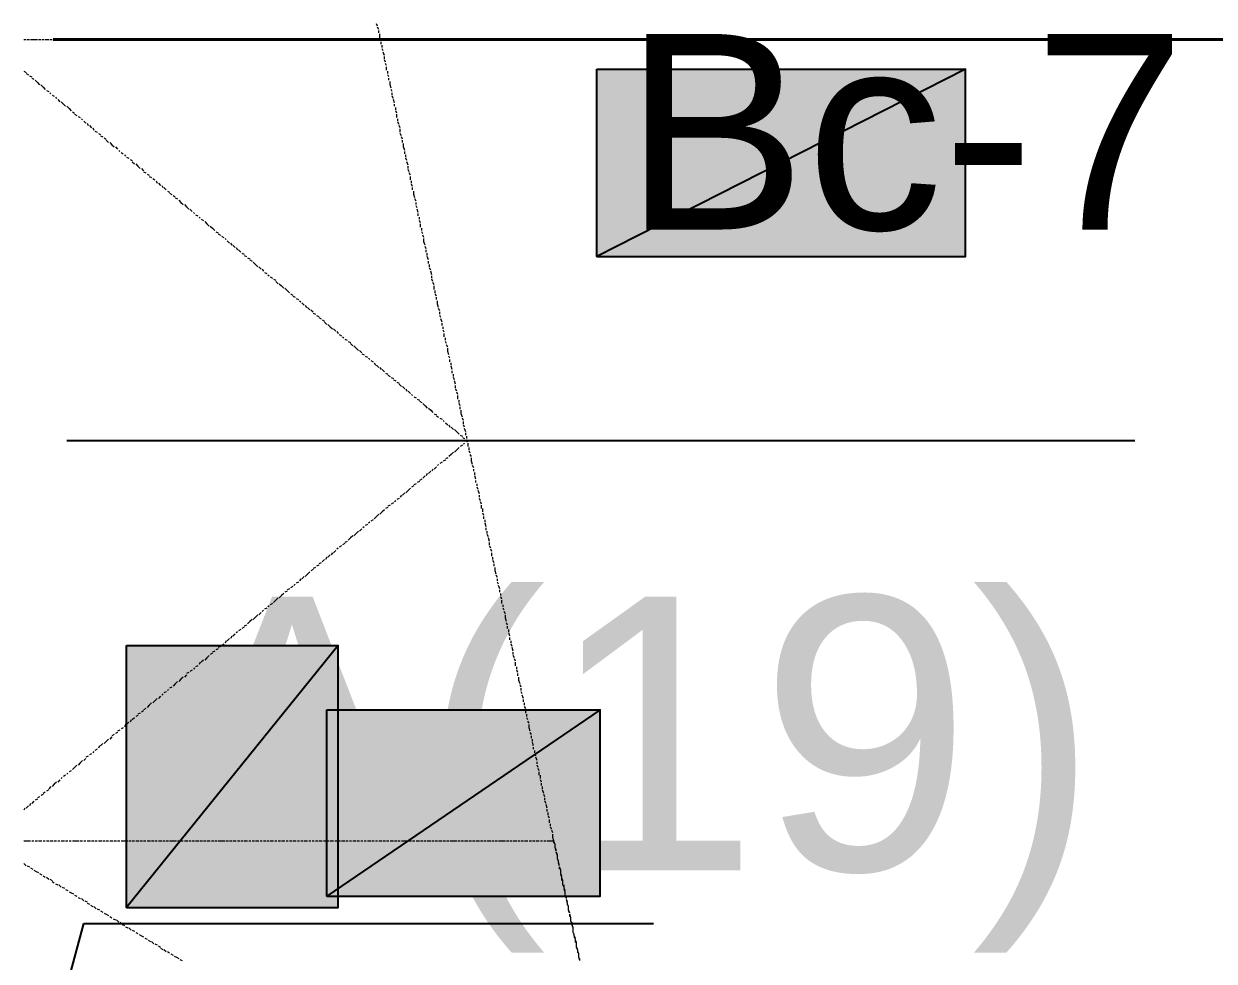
# Model space of a CAD drawing. Extents: x 0 to 604, y 0 to 420.
# Drawn here: x 80.52 to 102.81, y 359.23 to 376.79 of the extents above; entities that cross this region are included whole.
import ezdxf

# ---------------------------------------------------------------- set-up
doc = ezdxf.new("R2010")
doc.units = 0
doc.styles.add('TEYPDFCAD_TEXT', font='arial.ttf')

msp = doc.modelspace()

# ---------------------------------------------------------------- hatches: boundary and pattern name
at = {"true_color": 0xffffff}
h = msp.add_hatch(color=0, dxfattribs=at)
h.paths.add_polyline_path([(91.249, 375.941), (98.15, 375.941), (91.249, 372.428)])
h.paths.add_polyline_path([(98.15, 375.941), (91.249, 372.428), (98.15, 372.428)])
h = msp.add_hatch(color=0, dxfattribs=at)
h.paths.add_polyline_path([(82.444, 365.146), (86.402, 365.146), (82.444, 360.235)])
h.paths.add_polyline_path([(86.402, 365.146), (82.444, 360.235), (86.402, 360.235)])
h = msp.add_hatch(color=0, dxfattribs=at)
h.paths.add_polyline_path([(86.191, 363.94), (91.313, 363.94), (86.191, 360.447)])
h.paths.add_polyline_path([(91.313, 363.94), (86.191, 360.447), (91.313, 360.447)])

# ---------------------------------------------------------------- linework, layer by layer
at = {"color": 7, "lineweight": 5}
for p, q in [((87.143, 376.745), (87.122, 376.788)), ((87.164, 376.682), (87.143, 376.724)), ((80.518, 376.491), (80.56, 376.491)), ((80.581, 376.491), (80.624, 376.491)), ((80.645, 376.491), (80.708, 376.491)), ((80.708, 376.491), (80.772, 376.491)), ((80.793, 376.491), (80.835, 376.491)), ((80.857, 376.491), (80.899, 376.491)), ((80.92, 376.491), (80.984, 376.491)), ((81.005, 376.491), (81.047, 376.491)), ((81.068, 376.491), (81.111, 376.491)), ((81.132, 376.491), (81.195, 376.491)), ((81.216, 376.491), (81.259, 376.491)), ((81.28, 376.491), (81.322, 376.491)), ((81.343, 376.491), (81.407, 376.491)), ((81.428, 376.491), (81.47, 376.491)), ((81.492, 376.491), (81.534, 376.491)), ((81.555, 376.491), (81.619, 376.491)), ((81.619, 376.491), (81.682, 376.491)), ((81.703, 376.491), (81.746, 376.491)), ((81.767, 376.491), (81.809, 376.491)), ((81.83, 376.491), (81.894, 376.491)), ((81.915, 376.491), (81.957, 376.491)), ((81.978, 376.491), (82.021, 376.491)), ((82.042, 376.491), (82.105, 376.491)), ((82.127, 376.491), (82.169, 376.491)), ((82.19, 376.491), (82.232, 376.491)), ((82.254, 376.491), (82.317, 376.491)), ((82.338, 376.491), (82.381, 376.491)), ((82.402, 376.491), (82.444, 376.491)), ((82.465, 376.491), (82.529, 376.491)), ((82.529, 376.491), (82.592, 376.491)), ((82.613, 376.491), (82.656, 376.491)), ((82.677, 376.491), (82.719, 376.491)), ((82.74, 376.491), (82.804, 376.491)), ((82.825, 376.491), (82.867, 376.491)), ((82.889, 376.491), (82.931, 376.491)), ((82.952, 376.491), (83.016, 376.491)), ((83.037, 376.491), (83.079, 376.491)), ((83.1, 376.491), (83.143, 376.491)), ((83.164, 376.491), (83.227, 376.491)), ((83.248, 376.491), (83.291, 376.491)), ((83.312, 376.491), (83.354, 376.491)), ((83.375, 376.491), (83.439, 376.491)), ((83.439, 376.491), (83.502, 376.491)), ((83.524, 376.491), (83.566, 376.491)), ((83.587, 376.491), (83.629, 376.491)), ((83.651, 376.491), (83.714, 376.491)), ((83.735, 376.491), (83.778, 376.491)), ((83.799, 376.491), (83.841, 376.491)), ((83.862, 376.491), (83.926, 376.491)), ((83.947, 376.491), (83.989, 376.491)), ((84.01, 376.491), (84.053, 376.491)), ((84.074, 376.491), (84.137, 376.491)), ((84.159, 376.491), (84.201, 376.491)), ((84.222, 376.491), (84.264, 376.491)), ((84.286, 376.491), (84.349, 376.491)), ((84.349, 376.491), (84.413, 376.491)), ((84.434, 376.491), (84.476, 376.491)), ((84.497, 376.491), (84.54, 376.491)), ((84.561, 376.491), (84.624, 376.491)), ((84.645, 376.491), (84.688, 376.491)), ((84.709, 376.491), (84.751, 376.491)), ((84.772, 376.491), (84.836, 376.491)), ((84.857, 376.491), (84.899, 376.491)), ((84.921, 376.491), (84.963, 376.491)), ((84.984, 376.491), (85.048, 376.491)), ((85.069, 376.491), (85.111, 376.491)), ((85.132, 376.491), (85.175, 376.491)), ((85.196, 376.491), (85.259, 376.491)), ((85.259, 376.491), (85.323, 376.491)), ((85.344, 376.491), (85.386, 376.491)), ((85.407, 376.491), (85.45, 376.491)), ((85.471, 376.491), (85.534, 376.491)), ((85.556, 376.491), (85.598, 376.491)), ((85.619, 376.491), (85.661, 376.491)), ((85.683, 376.491), (85.746, 376.491)), ((85.767, 376.491), (85.81, 376.491)), ((85.831, 376.491), (85.873, 376.491)), ((85.894, 376.491), (85.958, 376.491)), ((85.979, 376.491), (86.021, 376.491)), ((86.042, 376.491), (86.085, 376.491)), ((86.106, 376.491), (86.169, 376.491)), ((86.169, 376.491), (86.233, 376.491)), ((86.254, 376.491), (86.296, 376.491)), ((86.318, 376.491), (86.36, 376.491)), ((86.381, 376.491), (86.445, 376.491)), ((86.466, 376.491), (86.508, 376.491)), ((86.529, 376.491), (86.572, 376.491)), ((86.593, 376.491), (86.656, 376.491)), ((86.677, 376.491), (86.72, 376.491)), ((86.741, 376.491), (86.783, 376.491)), ((86.804, 376.491), (86.868, 376.491)), ((86.889, 376.491), (86.931, 376.491)), ((86.953, 376.491), (86.995, 376.491)), ((87.016, 376.491), (87.058, 376.491)), ((87.08, 376.491), (87.143, 376.491)), ((87.164, 376.618), (87.164, 376.661)), ((87.164, 376.491), (87.207, 376.491)), ((87.185, 376.534), (87.185, 376.597)), ((87.207, 376.47), (87.185, 376.534)), ((87.207, 376.407), (87.207, 376.449)), ((87.228, 376.343), (87.228, 376.386)), ((87.249, 376.28), (87.228, 376.322)), ((87.27, 376.195), (87.249, 376.259)), ((87.27, 376.132), (87.27, 376.174)), ((87.291, 376.068), (87.27, 376.11)), ((87.312, 376.005), (87.291, 376.047)), ((80.518, 375.899), (80.56, 375.878)), ((80.56, 375.856), (80.603, 375.835)), ((80.624, 375.814), (80.666, 375.793)), ((87.312, 375.92), (87.312, 375.983)), ((87.334, 375.856), (87.334, 375.899)), ((87.355, 375.793), (87.334, 375.835)), ((80.666, 375.772), (80.708, 375.751)), ((80.73, 375.729), (80.772, 375.687)), ((80.772, 375.687), (80.814, 375.645)), ((80.835, 375.645), (80.878, 375.603)), ((80.878, 375.603), (80.92, 375.56)), ((87.355, 375.729), (87.355, 375.772)), ((87.376, 375.645), (87.376, 375.708)), ((87.397, 375.581), (87.376, 375.645)), ((80.941, 375.539), (80.984, 375.518)), ((81.005, 375.497), (81.026, 375.476)), ((81.047, 375.454), (81.089, 375.433)), ((81.111, 375.412), (81.132, 375.391)), ((81.153, 375.37), (81.195, 375.327)), ((87.418, 375.518), (87.397, 375.56)), ((87.418, 375.454), (87.418, 375.497)), ((87.439, 375.391), (87.418, 375.433)), ((87.461, 375.306), (87.439, 375.37)), ((81.216, 375.327), (81.259, 375.285)), ((81.259, 375.285), (81.301, 375.243)), ((81.322, 375.243), (81.365, 375.2)), ((81.365, 375.2), (81.407, 375.158)), ((87.461, 375.243), (87.461, 375.285)), ((87.482, 375.179), (87.482, 375.221)), ((87.503, 375.116), (87.482, 375.158)), ((81.428, 375.137), (81.47, 375.116)), ((81.47, 375.094), (81.513, 375.073)), ((81.534, 375.052), (81.576, 375.031)), ((81.597, 375.01), (81.619, 374.989)), ((81.64, 374.967), (81.682, 374.925)), ((81.703, 374.925), (81.724, 374.883)), ((87.503, 375.031), (87.503, 375.094)), ((87.524, 374.967), (87.524, 375.01)), ((87.545, 374.904), (87.524, 374.946)), ((81.746, 374.883), (81.788, 374.841)), ((81.809, 374.841), (81.83, 374.798)), ((81.851, 374.777), (81.894, 374.756)), ((81.915, 374.735), (81.957, 374.714)), ((87.566, 374.841), (87.545, 374.883)), ((87.566, 374.756), (87.566, 374.819)), ((87.588, 374.692), (87.566, 374.735)), ((81.957, 374.692), (82, 374.671)), ((82.021, 374.65), (82.063, 374.629)), ((82.063, 374.608), (82.105, 374.565)), ((82.127, 374.565), (82.169, 374.523)), ((82.169, 374.523), (82.211, 374.481)), ((82.232, 374.481), (82.275, 374.438)), ((87.609, 374.629), (87.588, 374.671)), ((87.609, 374.565), (87.609, 374.608)), ((87.63, 374.481), (87.63, 374.544)), ((87.651, 374.417), (87.63, 374.481)), ((82.296, 374.417), (82.317, 374.396)), ((82.338, 374.375), (82.381, 374.354)), ((82.402, 374.332), (82.423, 374.311)), ((82.444, 374.29), (82.486, 374.269)), ((87.651, 374.354), (87.651, 374.396)), ((87.672, 374.29), (87.672, 374.332)), ((87.693, 374.227), (87.672, 374.269)), ((82.508, 374.248), (82.55, 374.227)), ((82.55, 374.205), (82.592, 374.163)), ((82.613, 374.163), (82.656, 374.121)), ((82.656, 374.121), (82.698, 374.078)), ((82.719, 374.078), (82.762, 374.036)), ((87.715, 374.142), (87.693, 374.205)), ((87.715, 374.078), (87.715, 374.121)), ((87.736, 374.015), (87.715, 374.057)), ((82.762, 374.015), (82.804, 373.994)), ((82.825, 373.973), (82.867, 373.952)), ((82.867, 373.93), (82.91, 373.909)), ((82.931, 373.888), (82.973, 373.867)), ((82.994, 373.846), (83.016, 373.803)), ((83.037, 373.803), (83.079, 373.761)), ((87.757, 373.952), (87.736, 373.994)), ((87.757, 373.867), (87.757, 373.93)), ((87.778, 373.803), (87.778, 373.846)), ((83.1, 373.761), (83.121, 373.719)), ((83.143, 373.719), (83.185, 373.676)), ((83.206, 373.655), (83.248, 373.634)), ((83.248, 373.613), (83.291, 373.592)), ((87.799, 373.74), (87.778, 373.782)), ((87.799, 373.676), (87.799, 373.719)), ((87.82, 373.592), (87.82, 373.655)), ((87.842, 373.528), (87.82, 373.592)), ((83.312, 373.57), (83.354, 373.549)), ((83.354, 373.528), (83.397, 373.507)), ((83.418, 373.486), (83.46, 373.443)), ((83.46, 373.443), (83.502, 373.401)), ((83.524, 373.401), (83.566, 373.359)), ((83.566, 373.359), (83.608, 373.317)), ((87.863, 373.465), (87.842, 373.507)), ((87.863, 373.401), (87.863, 373.443)), ((87.884, 373.338), (87.863, 373.38)), ((83.629, 373.317), (83.672, 373.274)), ((83.693, 373.253), (83.714, 373.232)), ((83.735, 373.211), (83.778, 373.19)), ((83.799, 373.168), (83.82, 373.147)), ((87.905, 373.253), (87.884, 373.317)), ((87.905, 373.19), (87.905, 373.232)), ((87.926, 373.126), (87.926, 373.168)), ((83.841, 373.126), (83.883, 373.105)), ((83.905, 373.084), (83.947, 373.041)), ((83.947, 373.041), (83.989, 372.999)), ((84.01, 372.999), (84.053, 372.957)), ((84.053, 372.957), (84.095, 372.914)), ((87.947, 373.062), (87.926, 373.105)), ((87.947, 372.978), (87.947, 373.041)), ((87.969, 372.914), (87.969, 372.957)), ((84.116, 372.893), (84.159, 372.872)), ((84.159, 372.851), (84.201, 372.83)), ((84.222, 372.808), (84.264, 372.787)), ((84.286, 372.766), (84.307, 372.745)), ((84.328, 372.724), (84.37, 372.682)), ((87.99, 372.851), (87.969, 372.893)), ((88.011, 372.787), (87.99, 372.83)), ((88.011, 372.703), (88.011, 372.766)), ((88.032, 372.639), (88.011, 372.703)), ((84.391, 372.682), (84.413, 372.639)), ((84.434, 372.639), (84.476, 372.597)), ((84.497, 372.597), (84.518, 372.555)), ((84.54, 372.555), (84.582, 372.512)), ((84.603, 372.491), (84.645, 372.47)), ((88.053, 372.576), (88.032, 372.618)), ((88.053, 372.512), (88.053, 372.555)), ((88.074, 372.449), (88.074, 372.491)), ((84.645, 372.449), (84.688, 372.428)), ((84.709, 372.406), (84.751, 372.385)), ((84.751, 372.364), (84.794, 372.343)), ((84.815, 372.322), (84.857, 372.279)), ((84.857, 372.279), (84.899, 372.237)), ((88.096, 372.364), (88.074, 372.428)), ((88.096, 372.3), (88.096, 372.343)), ((88.117, 372.237), (88.117, 372.279)), ((84.921, 372.237), (84.963, 372.195)), ((84.984, 372.195), (85.005, 372.152)), ((85.026, 372.131), (85.069, 372.11)), ((85.09, 372.089), (85.111, 372.068)), ((85.132, 372.046), (85.175, 372.025)), ((88.138, 372.173), (88.117, 372.216)), ((88.159, 372.089), (88.138, 372.152)), ((88.159, 372.025), (88.159, 372.068)), ((85.196, 372.004), (85.238, 371.983)), ((85.238, 371.962), (85.28, 371.92)), ((85.302, 371.92), (85.344, 371.877)), ((85.344, 371.877), (85.386, 371.835)), ((85.407, 371.835), (85.45, 371.792)), ((88.18, 371.962), (88.159, 372.004)), ((88.201, 371.898), (88.18, 371.941)), ((88.201, 371.814), (88.201, 371.877)), ((85.45, 371.792), (85.492, 371.75)), ((85.513, 371.729), (85.556, 371.708)), ((85.556, 371.687), (85.598, 371.666)), ((85.619, 371.644), (85.661, 371.623)), ((85.683, 371.602), (85.704, 371.581)), ((88.223, 371.75), (88.223, 371.792)), ((88.244, 371.687), (88.223, 371.729)), ((88.244, 371.623), (88.244, 371.666)), ((88.265, 371.538), (88.265, 371.602)), ((85.725, 371.56), (85.767, 371.517)), ((85.788, 371.517), (85.81, 371.475)), ((85.831, 371.475), (85.873, 371.433)), ((85.894, 371.433), (85.937, 371.39)), ((85.937, 371.369), (85.979, 371.348)), ((88.286, 371.475), (88.265, 371.538)), ((88.307, 371.411), (88.286, 371.454)), ((88.307, 371.348), (88.307, 371.39)), ((86, 371.327), (86.042, 371.306)), ((86.042, 371.284), (86.085, 371.263)), ((86.106, 371.242), (86.148, 371.221)), ((86.148, 371.2), (86.191, 371.157)), ((86.212, 371.157), (86.254, 371.115)), ((88.328, 371.284), (88.307, 371.327)), ((88.35, 371.2), (88.328, 371.263)), ((88.35, 371.136), (88.35, 371.179)), ((86.254, 371.115), (86.296, 371.073)), ((86.318, 371.073), (86.36, 371.031)), ((86.381, 371.031), (86.402, 370.988)), ((86.423, 370.967), (86.466, 370.946)), ((86.487, 370.925), (86.508, 370.904)), ((88.371, 371.073), (88.371, 371.115)), ((88.392, 371.009), (88.371, 371.052)), ((88.392, 370.925), (88.392, 370.988)), ((86.529, 370.882), (86.572, 370.861)), ((86.593, 370.84), (86.635, 370.819)), ((86.635, 370.798), (86.677, 370.755)), ((86.699, 370.755), (86.741, 370.713)), ((86.741, 370.713), (86.783, 370.671)), ((88.413, 370.861), (88.413, 370.904)), ((88.434, 370.798), (88.413, 370.84)), ((88.455, 370.734), (88.434, 370.776)), ((88.455, 370.649), (88.455, 370.713)), ((86.804, 370.671), (86.847, 370.628)), ((86.847, 370.607), (86.889, 370.586)), ((86.91, 370.565), (86.953, 370.544)), ((86.974, 370.522), (86.995, 370.501)), ((87.016, 370.48), (87.058, 370.459)), ((88.477, 370.586), (88.455, 370.649)), ((88.498, 370.522), (88.477, 370.565)), ((88.498, 370.459), (88.498, 370.501)), ((87.08, 370.438), (87.101, 370.396)), ((87.122, 370.396), (87.164, 370.353)), ((87.185, 370.353), (87.207, 370.311)), ((87.228, 370.311), (87.27, 370.269)), ((87.291, 370.247), (87.334, 370.226)), ((88.519, 370.396), (88.519, 370.438)), ((88.54, 370.311), (88.519, 370.374)), ((88.54, 370.247), (88.54, 370.29)), ((87.334, 370.205), (87.376, 370.184)), ((87.397, 370.163), (87.439, 370.142)), ((87.439, 370.12), (87.482, 370.099)), ((87.503, 370.078), (87.545, 370.057)), ((87.545, 370.036), (87.588, 369.993)), ((88.561, 370.184), (88.561, 370.226)), ((88.582, 370.12), (88.561, 370.163)), ((88.604, 370.036), (88.582, 370.099)), ((88.604, 369.972), (88.604, 370.014)), ((87.609, 369.993), (87.651, 369.951)), ((87.672, 369.951), (87.693, 369.909)), ((87.715, 369.909), (87.757, 369.866)), ((87.778, 369.845), (87.799, 369.824)), ((87.82, 369.803), (87.863, 369.782)), ((88.625, 369.909), (88.604, 369.951)), ((88.646, 369.845), (88.625, 369.887)), ((88.646, 369.76), (88.646, 369.824)), ((87.884, 369.76), (87.926, 369.739)), ((87.926, 369.718), (87.969, 369.697)), ((87.99, 369.676), (88.032, 369.634)), ((88.032, 369.634), (88.074, 369.591)), ((88.096, 369.591), (88.138, 369.549)), ((88.667, 369.697), (88.667, 369.739)), ((88.688, 369.634), (88.667, 369.676)), ((88.688, 369.57), (88.688, 369.612)), ((88.138, 369.549), (88.18, 369.507)), ((88.201, 369.485), (88.244, 369.464)), ((88.244, 369.443), (88.286, 369.422)), ((88.307, 369.401), (88.35, 369.38)), ((88.371, 369.358), (88.392, 369.337)), ((88.709, 369.485), (88.709, 369.549)), ((88.731, 369.422), (88.709, 369.485)), ((88.752, 369.358), (88.731, 369.401)), ((88.413, 369.316), (88.455, 369.274)), ((88.477, 369.274), (88.498, 369.231)), ((88.519, 369.231), (88.561, 369.189)), ((88.582, 369.189), (88.625, 369.147)), ((88.625, 369.147), (88.667, 369.104)), ((88.752, 369.295), (88.752, 369.337)), ((88.773, 369.231), (88.752, 369.274)), ((88.794, 369.147), (88.773, 369.21)), ((88.794, 369.083), (88.794, 369.125)), ((88.688, 369.083), (88.731, 369.062)), ((88.731, 369.041), (88.773, 369.02)), ((88.773, 368.935), (88.752, 368.914)), ((88.794, 368.998), (88.815, 368.977)), ((88.815, 368.977), (88.794, 368.956)), ((88.815, 369.02), (88.815, 369.062)), ((88.836, 368.956), (88.815, 368.998)), ((88.836, 368.871), (88.836, 368.935)), ((88.519, 368.723), (88.477, 368.681)), ((88.561, 368.766), (88.519, 368.723)), ((88.625, 368.808), (88.582, 368.766)), ((88.667, 368.85), (88.625, 368.808)), ((88.731, 368.893), (88.688, 368.871)), ((88.858, 368.808), (88.858, 368.85)), ((88.879, 368.745), (88.858, 368.787)), ((88.9, 368.681), (88.879, 368.723)), ((88.244, 368.49), (88.201, 368.448)), ((88.286, 368.533), (88.265, 368.512)), ((88.35, 368.575), (88.307, 368.554)), ((88.413, 368.617), (88.371, 368.596)), ((88.455, 368.66), (88.413, 368.639)), ((88.9, 368.596), (88.9, 368.66)), ((88.921, 368.533), (88.9, 368.596)), ((88.942, 368.469), (88.921, 368.512)), ((87.969, 368.258), (87.926, 368.236)), ((88.032, 368.321), (87.99, 368.279)), ((88.074, 368.363), (88.053, 368.321)), ((88.138, 368.406), (88.096, 368.363)), ((88.18, 368.448), (88.159, 368.406)), ((88.942, 368.406), (88.942, 368.448)), ((88.963, 368.342), (88.963, 368.385)), ((88.985, 368.258), (88.963, 368.321)), ((88.985, 368.194), (88.985, 368.236)), ((87.715, 368.046), (87.672, 368.004)), ((87.757, 368.088), (87.715, 368.046)), ((87.82, 368.131), (87.778, 368.11)), ((87.863, 368.173), (87.82, 368.152)), ((87.926, 368.215), (87.884, 368.194)), ((89.006, 368.131), (89.006, 368.173)), ((89.027, 368.067), (89.006, 368.11)), ((89.048, 367.983), (89.027, 368.046)), ((87.439, 367.813), (87.397, 367.792)), ((87.482, 367.855), (87.461, 367.834)), ((87.545, 367.898), (87.503, 367.877)), ((87.588, 367.961), (87.566, 367.919)), ((87.651, 368.004), (87.609, 367.961)), ((89.048, 367.919), (89.048, 367.961)), ((89.069, 367.855), (89.048, 367.898)), ((89.09, 367.792), (89.069, 367.834)), ((87.164, 367.601), (87.122, 367.559)), ((87.228, 367.644), (87.185, 367.601)), ((87.27, 367.686), (87.228, 367.644)), ((87.334, 367.728), (87.291, 367.707)), ((87.376, 367.771), (87.334, 367.75)), ((89.09, 367.707), (89.09, 367.771)), ((89.112, 367.644), (89.112, 367.707)), ((89.133, 367.58), (89.112, 367.623)), ((86.889, 367.369), (86.868, 367.348)), ((86.953, 367.411), (86.91, 367.39)), ((86.995, 367.453), (86.974, 367.432)), ((87.058, 367.496), (87.016, 367.474)), ((87.122, 367.559), (87.08, 367.517)), ((89.133, 367.517), (89.133, 367.559)), ((89.154, 367.453), (89.154, 367.496)), ((89.175, 367.369), (89.154, 367.432)), ((89.175, 367.305), (89.175, 367.348)), ((86.635, 367.157), (86.593, 367.115)), ((86.677, 367.199), (86.635, 367.157)), ((86.741, 367.242), (86.699, 367.199)), ((86.783, 367.284), (86.741, 367.242)), ((86.847, 367.326), (86.804, 367.284)), ((89.196, 367.242), (89.196, 367.284)), ((89.217, 367.178), (89.196, 367.221)), ((89.239, 367.093), (89.217, 367.157)), ((86.36, 366.924), (86.318, 366.882)), ((86.402, 366.966), (86.381, 366.945)), ((86.466, 367.009), (86.423, 366.988)), ((86.529, 367.051), (86.487, 367.03)), ((86.572, 367.093), (86.529, 367.072)), ((89.239, 367.03), (89.239, 367.072)), ((89.26, 366.966), (89.239, 367.009)), ((89.281, 366.903), (89.26, 366.945)), ((86.085, 366.691), (86.042, 366.67)), ((86.148, 366.755), (86.106, 366.712)), ((86.191, 366.797), (86.169, 366.755)), ((86.254, 366.839), (86.212, 366.797)), ((86.296, 366.882), (86.275, 366.839)), ((89.281, 366.818), (89.281, 366.882)), ((89.302, 366.755), (89.302, 366.797)), ((89.323, 366.691), (89.302, 366.734)), ((89.323, 366.628), (89.323, 366.67)), ((85.831, 366.48), (85.788, 366.437)), ((85.873, 366.522), (85.831, 366.48)), ((85.937, 366.564), (85.894, 366.543)), ((85.979, 366.607), (85.937, 366.585)), ((86.042, 366.649), (86, 366.628)), ((89.344, 366.543), (89.344, 366.607)), ((89.366, 366.48), (89.344, 366.543)), ((89.387, 366.416), (89.366, 366.459)), ((85.556, 366.247), (85.513, 366.226)), ((85.598, 366.289), (85.577, 366.268)), ((85.661, 366.332), (85.619, 366.31)), ((85.704, 366.395), (85.683, 366.353)), ((85.767, 366.437), (85.725, 366.395)), ((89.387, 366.353), (89.387, 366.395)), ((89.408, 366.289), (89.387, 366.332)), ((89.429, 366.204), (89.408, 366.268)), ((85.28, 366.035), (85.238, 365.993)), ((85.344, 366.077), (85.302, 366.035)), ((85.386, 366.12), (85.344, 366.077)), ((85.45, 366.162), (85.407, 366.141)), ((85.492, 366.204), (85.45, 366.183)), ((89.429, 366.141), (89.429, 366.183)), ((89.45, 366.077), (89.45, 366.12)), ((89.471, 366.014), (89.45, 366.056)), ((85.005, 365.802), (84.984, 365.781)), ((85.069, 365.845), (85.026, 365.824)), ((85.111, 365.887), (85.09, 365.866)), ((85.175, 365.929), (85.132, 365.908)), ((85.238, 365.993), (85.196, 365.95)), ((89.471, 365.929), (89.471, 365.993)), ((89.493, 365.866), (89.493, 365.908)), ((89.514, 365.802), (89.493, 365.845)), ((89.535, 365.739), (89.514, 365.781)), ((84.751, 365.591), (84.709, 365.548)), ((84.794, 365.633), (84.751, 365.591)), ((84.857, 365.675), (84.815, 365.633)), ((84.899, 365.718), (84.857, 365.675)), ((84.963, 365.76), (84.921, 365.718)), ((89.535, 365.654), (89.535, 365.718)), ((89.556, 365.591), (89.535, 365.654)), ((89.577, 365.527), (89.556, 365.569)), ((84.476, 365.358), (84.434, 365.315)), ((84.518, 365.4), (84.497, 365.379)), ((84.582, 365.442), (84.54, 365.421)), ((84.645, 365.485), (84.603, 365.464)), ((84.688, 365.527), (84.645, 365.506)), ((89.577, 365.464), (89.577, 365.506)), ((89.598, 365.4), (89.598, 365.442)), ((89.62, 365.315), (89.598, 365.379)), ((84.201, 365.125), (84.159, 365.104)), ((84.264, 365.167), (84.222, 365.146)), ((84.307, 365.231), (84.286, 365.188)), ((84.37, 365.273), (84.328, 365.231)), ((84.413, 365.315), (84.391, 365.273)), ((89.62, 365.252), (89.62, 365.294)), ((89.641, 365.188), (89.641, 365.231)), ((89.662, 365.125), (89.641, 365.167)), ((83.947, 364.913), (83.905, 364.871)), ((83.989, 364.956), (83.947, 364.913)), ((84.053, 364.998), (84.01, 364.977)), ((84.095, 365.04), (84.053, 365.019)), ((84.159, 365.083), (84.116, 365.062)), ((89.683, 365.04), (89.662, 365.104)), ((89.683, 364.977), (89.683, 365.019)), ((89.704, 364.913), (89.683, 364.956)), ((89.725, 364.85), (89.704, 364.892)), ((83.672, 364.68), (83.629, 364.659)), ((83.714, 364.723), (83.693, 364.702)), ((83.778, 364.765), (83.735, 364.744)), ((83.82, 364.829), (83.799, 364.786)), ((83.883, 364.871), (83.841, 364.829)), ((89.725, 364.765), (89.725, 364.829)), ((89.747, 364.702), (89.747, 364.744)), ((89.768, 364.638), (89.747, 364.68)), ((83.397, 364.469), (83.354, 364.426)), ((83.46, 364.511), (83.418, 364.469)), ((83.502, 364.553), (83.46, 364.511)), ((83.566, 364.596), (83.524, 364.553)), ((83.608, 364.638), (83.566, 364.617)), ((89.768, 364.575), (89.768, 364.617)), ((89.789, 364.49), (89.789, 364.553)), ((89.81, 364.426), (89.789, 364.49)), ((83.121, 364.236), (83.1, 364.215)), ((83.185, 364.278), (83.143, 364.257)), ((83.227, 364.321), (83.206, 364.299)), ((83.291, 364.363), (83.248, 364.342)), ((83.354, 364.426), (83.312, 364.384)), ((89.831, 364.363), (89.81, 364.405)), ((89.831, 364.299), (89.831, 364.342)), ((89.852, 364.236), (89.831, 364.278)), ((82.867, 364.024), (82.825, 363.982)), ((82.91, 364.067), (82.867, 364.024)), ((82.973, 364.109), (82.931, 364.067)), ((83.016, 364.151), (82.973, 364.109)), ((83.079, 364.194), (83.037, 364.151)), ((89.874, 364.151), (89.852, 364.215)), ((89.874, 364.088), (89.874, 364.13)), ((89.895, 364.024), (89.895, 364.067)), ((89.916, 363.961), (89.895, 364.003)), ((82.592, 363.791), (82.55, 363.749)), ((82.656, 363.834), (82.613, 363.813)), ((82.698, 363.876), (82.656, 363.855)), ((82.762, 363.918), (82.719, 363.897)), ((82.804, 363.961), (82.762, 363.94)), ((89.916, 363.876), (89.916, 363.94)), ((89.937, 363.813), (89.937, 363.855)), ((89.958, 363.749), (89.937, 363.791)), ((82.317, 363.559), (82.275, 363.538)), ((82.381, 363.601), (82.338, 363.58)), ((82.423, 363.664), (82.402, 363.622)), ((82.486, 363.707), (82.444, 363.664)), ((82.529, 363.749), (82.508, 363.707)), ((89.979, 363.686), (89.958, 363.728)), ((89.979, 363.601), (89.979, 363.664)), ((90.001, 363.538), (89.979, 363.601)), ((82.063, 363.347), (82.021, 363.305)), ((82.105, 363.389), (82.063, 363.347)), ((82.169, 363.432), (82.127, 363.389)), ((82.211, 363.474), (82.169, 363.453)), ((82.275, 363.516), (82.232, 363.495)), ((90.022, 363.474), (90.001, 363.516)), ((90.022, 363.41), (90.022, 363.453)), ((90.043, 363.347), (90.043, 363.389)), ((81.788, 363.114), (81.746, 363.093)), ((81.83, 363.156), (81.809, 363.135)), ((81.894, 363.199), (81.851, 363.178)), ((81.936, 363.262), (81.915, 363.22)), ((82, 363.305), (81.957, 363.262)), ((90.064, 363.262), (90.043, 363.326)), ((90.064, 363.199), (90.064, 363.241)), ((90.085, 363.135), (90.085, 363.178)), ((90.106, 363.072), (90.085, 363.114)), ((81.513, 362.902), (81.47, 362.86)), ((81.576, 362.945), (81.534, 362.902)), ((81.619, 362.987), (81.576, 362.945)), ((81.682, 363.029), (81.64, 362.987)), ((81.724, 363.072), (81.682, 363.051)), ((90.128, 362.987), (90.106, 363.051)), ((90.128, 362.924), (90.128, 362.966)), ((90.149, 362.86), (90.128, 362.902)), ((81.238, 362.67), (81.216, 362.649)), ((81.301, 362.712), (81.259, 362.691)), ((81.343, 362.754), (81.322, 362.733)), ((81.407, 362.797), (81.365, 362.776)), ((81.47, 362.86), (81.428, 362.818)), ((90.17, 362.797), (90.149, 362.839)), ((90.17, 362.712), (90.17, 362.776)), ((90.191, 362.649), (90.191, 362.712)), ((80.984, 362.437), (80.941, 362.416)), ((81.026, 362.5), (80.984, 362.458)), ((81.089, 362.543), (81.047, 362.5)), ((81.132, 362.585), (81.089, 362.543)), ((81.195, 362.627), (81.153, 362.585)), ((90.212, 362.585), (90.191, 362.627)), ((90.212, 362.521), (90.212, 362.564)), ((90.233, 362.458), (90.233, 362.5)), ((90.255, 362.373), (90.233, 362.437)), ((80.708, 362.225), (80.666, 362.183)), ((80.772, 362.267), (80.73, 362.246)), ((80.814, 362.31), (80.772, 362.289)), ((80.878, 362.352), (80.835, 362.331)), ((80.92, 362.394), (80.878, 362.373)), ((90.276, 362.31), (90.255, 362.352)), ((90.276, 362.246), (90.276, 362.289)), ((90.297, 362.183), (90.276, 362.225)), ((80.539, 362.098), (80.518, 362.056)), ((80.603, 362.14), (80.56, 362.098)), ((80.645, 362.183), (80.624, 362.14)), ((90.318, 362.098), (90.297, 362.162)), ((90.318, 362.035), (90.318, 362.077)), ((90.339, 361.971), (90.339, 362.014)), ((90.36, 361.908), (90.339, 361.95)), ((90.36, 361.823), (90.36, 361.887)), ((90.382, 361.76), (90.382, 361.802)), ((90.403, 361.696), (90.382, 361.738)), ((90.424, 361.632), (90.403, 361.675)), ((90.424, 361.548), (90.424, 361.611)), ((90.445, 361.484), (90.424, 361.548)), ((80.518, 361.484), (80.581, 361.484)), ((80.581, 361.484), (80.645, 361.484)), ((80.666, 361.484), (80.708, 361.484)), ((80.73, 361.484), (80.772, 361.484)), ((80.793, 361.484), (80.857, 361.484)), ((80.878, 361.484), (80.92, 361.484)), ((80.941, 361.484), (80.984, 361.484)), ((81.005, 361.484), (81.068, 361.484)), ((81.089, 361.484), (81.132, 361.484)), ((81.153, 361.484), (81.195, 361.484)), ((81.216, 361.484), (81.28, 361.484)), ((81.301, 361.484), (81.343, 361.484)), ((81.365, 361.484), (81.407, 361.484)), ((81.428, 361.484), (81.492, 361.484)), ((81.492, 361.484), (81.555, 361.484)), ((81.576, 361.484), (81.619, 361.484)), ((81.64, 361.484), (81.682, 361.484)), ((81.703, 361.484), (81.767, 361.484)), ((81.788, 361.484), (81.83, 361.484)), ((81.851, 361.484), (81.894, 361.484)), ((81.915, 361.484), (81.978, 361.484)), ((82, 361.484), (82.042, 361.484)), ((82.063, 361.484), (82.105, 361.484)), ((82.127, 361.484), (82.19, 361.484)), ((82.211, 361.484), (82.254, 361.484)), ((82.275, 361.484), (82.317, 361.484)), ((82.338, 361.484), (82.402, 361.484)), ((82.402, 361.484), (82.465, 361.484)), ((82.486, 361.484), (82.529, 361.484)), ((82.55, 361.484), (82.592, 361.484)), ((82.613, 361.484), (82.677, 361.484)), ((82.698, 361.484), (82.74, 361.484)), ((82.762, 361.484), (82.804, 361.484)), ((82.825, 361.484), (82.889, 361.484)), ((82.91, 361.484), (82.952, 361.484)), ((82.973, 361.484), (83.016, 361.484)), ((83.037, 361.484), (83.1, 361.484)), ((83.121, 361.484), (83.164, 361.484)), ((83.185, 361.484), (83.227, 361.484)), ((83.248, 361.484), (83.312, 361.484)), ((83.312, 361.484), (83.375, 361.484)), ((83.397, 361.484), (83.439, 361.484)), ((83.46, 361.484), (83.502, 361.484)), ((83.524, 361.484), (83.587, 361.484)), ((83.608, 361.484), (83.651, 361.484)), ((83.672, 361.484), (83.714, 361.484)), ((83.735, 361.484), (83.799, 361.484)), ((83.82, 361.484), (83.862, 361.484)), ((83.883, 361.484), (83.926, 361.484)), ((83.947, 361.484), (84.01, 361.484)), ((84.032, 361.484), (84.074, 361.484)), ((84.095, 361.484), (84.137, 361.484)), ((84.159, 361.484), (84.222, 361.484)), ((84.222, 361.484), (84.286, 361.484)), ((84.307, 361.484), (84.349, 361.484)), ((84.37, 361.484), (84.413, 361.484)), ((84.434, 361.484), (84.497, 361.484)), ((84.518, 361.484), (84.561, 361.484)), ((84.582, 361.484), (84.624, 361.484)), ((84.645, 361.484), (84.709, 361.484)), ((84.73, 361.484), (84.772, 361.484)), ((84.794, 361.484), (84.836, 361.484)), ((84.857, 361.484), (84.921, 361.484)), ((84.942, 361.484), (84.984, 361.484)), ((85.005, 361.484), (85.048, 361.484)), ((85.069, 361.484), (85.111, 361.484)), ((85.132, 361.484), (85.196, 361.484)), ((85.217, 361.484), (85.259, 361.484)), ((85.28, 361.484), (85.323, 361.484)), ((85.344, 361.484), (85.407, 361.484)), ((85.429, 361.484), (85.471, 361.484)), ((85.492, 361.484), (85.534, 361.484)), ((85.556, 361.484), (85.619, 361.484)), ((85.64, 361.484), (85.683, 361.484)), ((85.704, 361.484), (85.746, 361.484)), ((85.767, 361.484), (85.831, 361.484)), ((85.852, 361.484), (85.894, 361.484)), ((85.915, 361.484), (85.958, 361.484)), ((85.979, 361.484), (86.021, 361.484)), ((86.042, 361.484), (86.106, 361.484)), ((86.127, 361.484), (86.169, 361.484)), ((86.191, 361.484), (86.233, 361.484)), ((86.254, 361.484), (86.318, 361.484)), ((86.339, 361.484), (86.381, 361.484)), ((86.402, 361.484), (86.445, 361.484)), ((86.466, 361.484), (86.529, 361.484)), ((86.55, 361.484), (86.593, 361.484)), ((86.614, 361.484), (86.656, 361.484)), ((86.677, 361.484), (86.741, 361.484)), ((86.762, 361.484), (86.804, 361.484)), ((86.826, 361.484), (86.868, 361.484)), ((86.889, 361.484), (86.931, 361.484)), ((86.953, 361.484), (87.016, 361.484)), ((87.037, 361.484), (87.08, 361.484)), ((87.101, 361.484), (87.143, 361.484)), ((87.164, 361.484), (87.228, 361.484)), ((87.249, 361.484), (87.291, 361.484)), ((87.312, 361.484), (87.355, 361.484)), ((87.376, 361.484), (87.439, 361.484)), ((87.461, 361.484), (87.503, 361.484)), ((87.524, 361.484), (87.566, 361.484)), ((87.588, 361.484), (87.651, 361.484)), ((87.651, 361.484), (87.715, 361.484)), ((87.736, 361.484), (87.778, 361.484)), ((87.799, 361.484), (87.842, 361.484)), ((87.863, 361.484), (87.926, 361.484)), ((87.947, 361.484), (87.99, 361.484)), ((88.011, 361.484), (88.053, 361.484)), ((88.074, 361.484), (88.138, 361.484)), ((88.159, 361.484), (88.201, 361.484)), ((88.223, 361.484), (88.265, 361.484)), ((88.286, 361.484), (88.35, 361.484)), ((88.371, 361.484), (88.413, 361.484)), ((88.434, 361.484), (88.477, 361.484)), ((88.498, 361.484), (88.561, 361.484)), ((88.561, 361.484), (88.625, 361.484)), ((88.646, 361.484), (88.688, 361.484)), ((88.709, 361.484), (88.752, 361.484)), ((88.773, 361.484), (88.836, 361.484)), ((88.858, 361.484), (88.9, 361.484)), ((88.921, 361.484), (88.963, 361.484)), ((88.985, 361.484), (89.048, 361.484)), ((89.069, 361.484), (89.112, 361.484)), ((89.133, 361.484), (89.175, 361.484)), ((89.196, 361.484), (89.26, 361.484)), ((89.281, 361.484), (89.323, 361.484)), ((89.344, 361.484), (89.387, 361.484)), ((89.408, 361.484), (89.471, 361.484)), ((89.471, 361.484), (89.535, 361.484)), ((89.556, 361.484), (89.598, 361.484)), ((89.62, 361.484), (89.662, 361.484)), ((89.683, 361.484), (89.747, 361.484)), ((89.768, 361.484), (89.81, 361.484)), ((89.831, 361.484), (89.874, 361.484)), ((89.895, 361.484), (89.958, 361.484)), ((89.979, 361.484), (90.022, 361.484)), ((90.043, 361.484), (90.085, 361.484)), ((90.106, 361.484), (90.17, 361.484)), ((90.191, 361.484), (90.233, 361.484)), ((90.255, 361.484), (90.297, 361.484)), ((90.318, 361.484), (90.382, 361.484)), ((90.382, 361.484), (90.445, 361.484)), ((90.445, 361.442), (90.445, 361.484)), ((90.466, 361.421), (90.445, 361.463)), ((90.466, 361.378), (90.466, 361.421)), ((90.466, 361.357), (90.466, 361.4)), ((90.487, 361.294), (90.466, 361.357)), ((90.487, 361.294), (90.487, 361.336)), ((90.509, 361.209), (90.487, 361.273)), ((90.509, 361.23), (90.487, 361.273)), ((90.509, 361.167), (90.509, 361.209)), ((90.509, 361.146), (90.509, 361.188)), ((90.53, 361.103), (90.509, 361.146)), ((90.53, 361.082), (90.53, 361.125)), ((80.518, 361.061), (80.56, 361.019)), ((80.581, 361.019), (80.624, 360.997)), ((80.645, 360.976), (80.687, 360.955)), ((80.708, 360.934), (80.751, 360.913)), ((80.751, 360.913), (80.793, 360.892)), ((90.551, 361.019), (90.53, 361.082)), ((90.551, 361.019), (90.53, 361.061)), ((90.572, 360.934), (90.551, 360.997)), ((90.551, 360.955), (90.551, 360.997)), ((90.572, 360.892), (90.572, 360.934)), ((90.572, 360.87), (90.572, 360.913)), ((80.814, 360.87), (80.857, 360.849)), ((80.878, 360.828), (80.92, 360.807)), ((80.941, 360.807), (80.984, 360.765)), ((81.005, 360.765), (81.047, 360.743)), ((81.047, 360.722), (81.089, 360.701)), ((81.111, 360.68), (81.153, 360.659)), ((81.174, 360.659), (81.216, 360.616)), ((90.593, 360.828), (90.572, 360.87)), ((90.593, 360.807), (90.572, 360.849)), ((90.593, 360.743), (90.593, 360.807)), ((90.614, 360.743), (90.593, 360.786)), ((90.614, 360.68), (90.614, 360.743)), ((90.614, 360.659), (90.614, 360.722)), ((90.636, 360.616), (90.614, 360.659)), ((90.636, 360.595), (90.636, 360.659)), ((81.238, 360.616), (81.28, 360.595)), ((81.301, 360.574), (81.343, 360.553)), ((81.365, 360.532), (81.407, 360.511)), ((81.407, 360.511), (81.449, 360.49)), ((81.47, 360.468), (81.513, 360.447)), ((90.657, 360.553), (90.636, 360.595)), ((90.657, 360.532), (90.636, 360.574)), ((90.657, 360.49), (90.657, 360.532)), ((90.657, 360.468), (90.657, 360.511)), ((90.678, 360.405), (90.657, 360.468)), ((90.678, 360.405), (90.678, 360.447)), ((81.534, 360.426), (81.576, 360.405)), ((81.597, 360.405), (81.64, 360.363)), ((81.661, 360.363), (81.703, 360.341)), ((81.703, 360.32), (81.746, 360.299)), ((81.767, 360.278), (81.809, 360.257)), ((81.83, 360.257), (81.873, 360.214)), ((81.894, 360.214), (81.936, 360.193)), ((90.699, 360.32), (90.678, 360.384)), ((90.699, 360.341), (90.678, 360.384)), ((90.699, 360.278), (90.699, 360.32)), ((90.72, 360.257), (90.699, 360.299)), ((90.72, 360.214), (90.72, 360.257)), ((90.72, 360.193), (90.72, 360.235)), ((81.957, 360.172), (82, 360.151)), ((82.021, 360.13), (82.063, 360.108)), ((82.063, 360.108), (82.105, 360.087)), ((82.127, 360.066), (82.169, 360.045)), ((82.19, 360.024), (82.232, 360.003)), ((82.254, 360.003), (82.296, 359.96)), ((90.741, 360.13), (90.72, 360.193)), ((90.741, 360.13), (90.72, 360.172)), ((90.763, 360.045), (90.741, 360.108)), ((90.741, 360.066), (90.741, 360.108)), ((90.763, 360.003), (90.763, 360.045)), ((90.763, 359.981), (90.763, 360.024)), ((82.317, 359.96), (82.359, 359.939)), ((82.359, 359.918), (82.402, 359.897)), ((82.423, 359.876), (82.465, 359.854)), ((82.486, 359.854), (82.529, 359.812)), ((82.55, 359.812), (82.592, 359.791)), ((82.613, 359.77), (82.656, 359.749)), ((90.784, 359.939), (90.763, 359.981)), ((90.784, 359.918), (90.784, 359.96)), ((90.805, 359.854), (90.784, 359.918)), ((90.805, 359.854), (90.784, 359.897)), ((90.805, 359.791), (90.805, 359.854)), ((90.805, 359.77), (90.805, 359.833)), ((90.826, 359.728), (90.805, 359.77)), ((82.677, 359.728), (82.719, 359.706)), ((82.719, 359.706), (82.762, 359.685)), ((82.783, 359.664), (82.825, 359.643)), ((82.846, 359.622), (82.889, 359.601)), ((82.91, 359.601), (82.952, 359.558)), ((82.973, 359.558), (83.016, 359.537)), ((90.826, 359.706), (90.826, 359.749)), ((90.847, 359.664), (90.826, 359.706)), ((90.847, 359.643), (90.826, 359.685)), ((90.847, 359.579), (90.847, 359.643)), ((90.868, 359.579), (90.847, 359.622)), ((90.868, 359.516), (90.868, 359.579)), ((90.868, 359.495), (90.868, 359.558)), ((83.037, 359.516), (83.079, 359.495)), ((83.079, 359.474), (83.121, 359.452)), ((83.143, 359.452), (83.185, 359.41)), ((83.206, 359.41), (83.248, 359.389)), ((83.27, 359.368), (83.312, 359.346)), ((83.333, 359.325), (83.375, 359.304)), ((90.89, 359.431), (90.868, 359.495)), ((90.89, 359.452), (90.868, 359.495)), ((90.89, 359.389), (90.89, 359.431)), ((90.911, 359.368), (90.89, 359.41)), ((90.911, 359.325), (90.911, 359.368)), ((90.911, 359.304), (90.911, 359.346)), ((83.375, 359.304), (83.418, 359.283)), ((83.439, 359.262), (83.481, 359.241)), ((90.932, 359.241), (90.911, 359.304)), ((90.932, 359.241), (90.932, 359.283))]:
    msp.add_line(p, q, dxfattribs=at)
at = {"color": 7, "lineweight": 40}
msp.add_line((108.564, 376.491), (81.068, 376.491), dxfattribs=at)
at = {"color": 0, "lineweight": 0, "true_color": 0xffffff}
for p, q in [((91.249, 372.428), (98.15, 372.428)), ((86.191, 360.447), (91.313, 360.447)), ((82.444, 360.235), (86.402, 360.235))]:
    msp.add_line(p, q, dxfattribs=at)
at = {"color": 7, "lineweight": 25}
for p, q in [((101.325, 368.977), (81.322, 368.977)), ((80.751, 356.595), (81.64, 359.939)), ((81.64, 359.939), (92.308, 359.939))]:
    msp.add_line(p, q, dxfattribs=at)
at = {"color": 0, "true_color": 0xffffff}
for points in [[(91.249, 375.941), (98.15, 375.941), (91.249, 372.428)], [(98.15, 375.941), (91.249, 372.428), (98.15, 372.428)], [(82.444, 365.146), (86.402, 365.146), (82.444, 360.235)], [(86.402, 365.146), (82.444, 360.235), (86.402, 360.235)], [(86.191, 363.94), (91.313, 363.94), (86.191, 360.447)], [(91.313, 363.94), (86.191, 360.447), (91.313, 360.447)]]:
    msp.add_lwpolyline(points, close=True, dxfattribs=at)

# ---------------------------------------------------------------- texts
at = {"color": 7, "style": 'TEYPDFCAD_TEXT'}
for s, height, p in [('Вс-7', 3.6618, (91.757, 372.935)), ('А(19)', 5.1259, (83.143, 360.934))]:
    msp.add_text(s, height=height, dxfattribs=at).set_placement(p)

doc.saveas('drawing.dxf')
